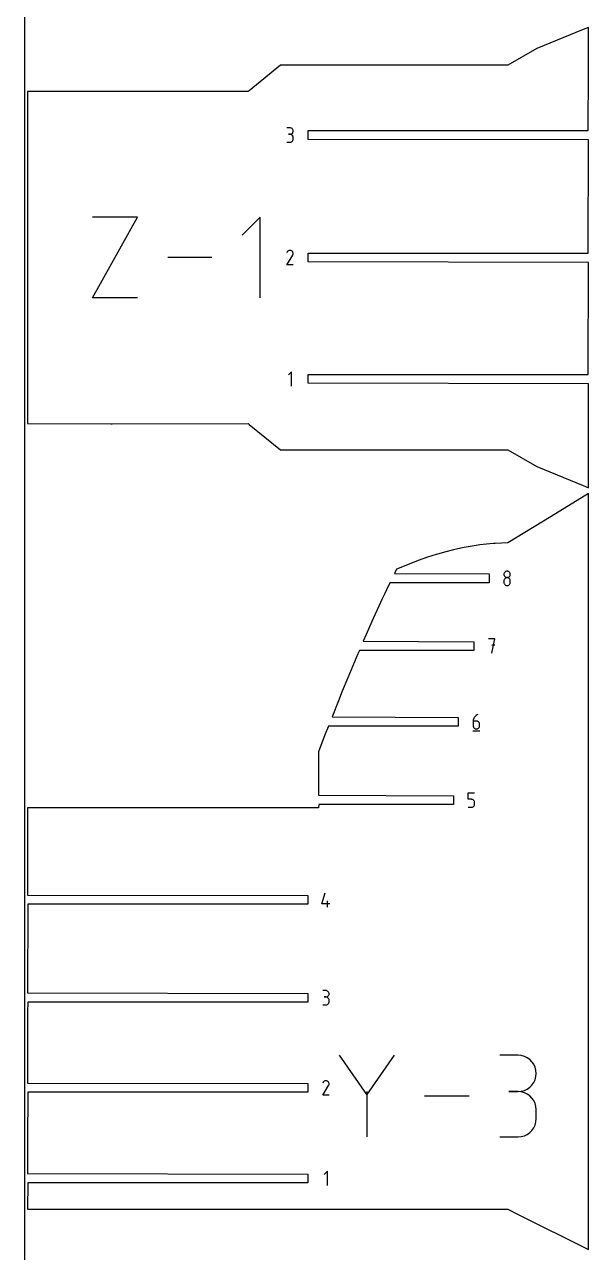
# Model space of a CAD drawing. Extents: x 0 to 3000, y 0 to 3000.
# Drawn here: x 0 to 314, y 876 to 1560 of the extents above; entities that cross this region are included whole.
import ezdxf

# ---------------------------------------------------------------- set-up
doc = ezdxf.new("R2010")
doc.units = 0

msp = doc.modelspace()

# ---------------------------------------------------------------- linework, layer by layer
at = {"layer": 'annotation', "color": 1}
for p, q in [((147.774607, 1502.459578), (145.998112, 1502.459578)), ((147.774607, 1498.906586), (146.885105, 1498.906586)), ((146.885105, 1498.906586), (147.774607, 1498.906586)), ((148.094114, 1502.430899), (147.774607, 1502.459578)), ((147.774607, 1498.906586), (148.094114, 1498.935271)), ((148.094114, 1498.877908), (147.774607, 1498.906586)), ((147.774607, 1498.906586), (147.774607, 1498.906586)), ((148.394759, 1502.348253), (148.094114, 1502.430899)), ((148.094114, 1498.935271), (148.394759, 1499.017966)), ((148.394759, 1498.795261), (148.094114, 1498.877908)), ((148.671542, 1502.216721), (148.394759, 1502.348253)), ((148.394759, 1499.017966), (148.671542, 1499.149629)), ((148.671542, 1498.663729), (148.394759, 1498.795261)), ((148.919462, 1502.041387), (148.671542, 1502.216721)), ((148.671542, 1499.149629), (148.919462, 1499.325217)), ((148.919462, 1498.488396), (148.671542, 1498.663729)), ((149.133518, 1501.827334), (148.919462, 1502.041387)), ((148.919462, 1499.325217), (149.133518, 1499.53969)), ((149.133518, 1498.274343), (148.919462, 1498.488396)), ((149.308711, 1501.579645), (149.133518, 1501.827334)), ((149.133518, 1499.53969), (149.308711, 1499.788005)), ((149.308711, 1498.026653), (149.133518, 1498.274343)), ((149.44004, 1501.303402), (149.308711, 1501.579645)), ((149.308711, 1499.788005), (149.44004, 1500.065122)), ((149.44004, 1497.750411), (149.308711, 1498.026653)), ((149.522504, 1501.00369), (149.44004, 1501.303402)), ((149.44004, 1500.065122), (149.522504, 1500.365997)), ((149.522504, 1497.450699), (149.44004, 1497.750411)), ((149.551103, 1500.68559), (149.522504, 1501.00369)), ((149.522504, 1500.365997), (149.551103, 1500.68559)), ((149.551103, 1497.132599), (149.522504, 1497.450699)), ((149.551103, 1500.68559), (149.551103, 1500.68559)), ((149.551103, 1496.243097), (149.551103, 1497.132599)), ((149.551103, 1497.132599), (149.551103, 1497.132599)), ((145.998112, 1494.46911), (147.774607, 1494.46911)), ((147.774607, 1494.46911), (148.094114, 1494.497772)), ((147.774607, 1494.46911), (147.774607, 1494.46911)), ((148.094114, 1494.497772), (148.394759, 1494.580377)), ((148.394759, 1494.580377), (148.671542, 1494.711855)), ((148.671542, 1494.711855), (148.919462, 1494.887135)), ((148.919462, 1494.887135), (149.133518, 1495.101147)), ((149.133518, 1495.101147), (149.308711, 1495.348819)), ((149.308711, 1495.348819), (149.44004, 1495.625082)), ((149.44004, 1495.625082), (149.522504, 1495.924865)), ((149.522504, 1495.924865), (149.551103, 1496.243097)), ((37.890536, 1407.78019), (62.869341, 1452.766865)), ((62.869341, 1452.766865), (37.890536, 1452.766865)), ((131.209815, 1452.766865), (121.208701, 1442.76293)), ((131.209815, 1407.78019), (131.209815, 1452.766865)), ((104.341519, 1430.273527), (79.743575, 1430.273527)), ((145.998112, 1426.273462), (149.281192, 1431.5588)), ((146.236416, 1433.38396), (146.003129, 1432.93645)), ((146.421548, 1433.646481), (146.236416, 1433.38396)), ((146.643666, 1433.865624), (146.421548, 1433.646481)), ((146.896013, 1434.039636), (146.643666, 1433.865624)), ((147.171834, 1434.166761), (146.896013, 1434.039636)), ((147.464374, 1434.245245), (147.171834, 1434.166761)), ((147.766878, 1434.273332), (147.464374, 1434.245245)), ((148.07259, 1434.249268), (147.766878, 1434.273332)), ((148.374755, 1434.171298), (148.07259, 1434.249268)), ((148.666618, 1434.037667), (148.374755, 1434.171298)), ((148.927658, 1433.852303), (148.666618, 1434.037667)), ((148.666618, 1434.037667), (148.666618, 1434.037667)), ((149.145916, 1433.629868), (148.927658, 1433.852303)), ((149.319451, 1433.377178), (149.145916, 1433.629868)), ((149.281192, 1431.5588), (149.285117, 1431.563657)), ((149.281192, 1431.5588), (149.281192, 1431.5588)), ((149.285117, 1431.563657), (149.288881, 1431.568555)), ((149.288881, 1431.568555), (149.292508, 1431.573535)), ((149.292508, 1431.573535), (149.296024, 1431.57864)), ((149.296024, 1431.57864), (149.299453, 1431.583909)), ((149.299453, 1431.583909), (149.302821, 1431.589385)), ((149.302821, 1431.589385), (149.306151, 1431.595109)), ((149.306151, 1431.595109), (149.309469, 1431.601122)), ((149.309469, 1431.601122), (149.312799, 1431.607465)), ((149.312799, 1431.607465), (149.448356, 1431.898518)), ((149.312799, 1431.607465), (149.312799, 1431.607465)), ((149.446322, 1433.101051), (149.319451, 1433.377178)), ((149.524589, 1432.808305), (149.446322, 1433.101051)), ((149.448356, 1431.898518), (149.527547, 1432.200221)), ((149.552311, 1432.505756), (149.524589, 1432.808305)), ((149.527547, 1432.200221), (149.552311, 1432.505756)), ((149.551103, 1426.273462), (145.998112, 1426.273462)), ((62.869341, 1407.78019), (37.890536, 1407.78019)), ((148.66411, 1366.746769), (146.885607, 1364.967764)), ((148.66411, 1358.746769), (148.66411, 1366.746769)), ((266.930125, 1254.215691), (266.90146, 1253.897591)), ((266.90146, 1253.897591), (266.90146, 1253.897591)), ((266.90146, 1253.897591), (266.930141, 1253.577998)), ((267.012754, 1254.515403), (266.930125, 1254.215691)), ((267.012754, 1250.960287), (266.930125, 1250.659528)), ((266.930141, 1253.577998), (267.012812, 1253.277122)), ((267.144298, 1254.791645), (267.012754, 1254.515403)), ((267.144298, 1251.237316), (267.012754, 1250.960287)), ((267.012812, 1253.277122), (267.144409, 1253.000006)), ((267.319705, 1255.039335), (267.144298, 1254.791645)), ((267.319705, 1251.485569), (267.144298, 1251.237316)), ((267.144409, 1253.000006), (267.31987, 1252.751691)), ((267.533927, 1255.253388), (267.319705, 1255.039335)), ((267.533927, 1251.7), (267.319705, 1251.485569)), ((267.31987, 1252.751691), (267.534133, 1252.537218)), ((267.781913, 1255.428721), (267.533927, 1255.253388)), ((267.781913, 1251.875563), (267.533927, 1251.7)), ((267.534133, 1252.537218), (267.782136, 1252.361629)), ((268.058613, 1255.560253), (267.781913, 1255.428721)), ((268.058613, 1252.007212), (267.781913, 1251.875563)), ((267.782136, 1252.361629), (268.058815, 1252.229967)), ((268.358977, 1255.6429), (268.058613, 1255.560253)), ((268.358977, 1252.089902), (268.058613, 1252.007212)), ((268.058815, 1252.229967), (268.359109, 1252.147272)), ((268.677955, 1255.671578), (268.358977, 1255.6429)), ((268.677955, 1252.118587), (268.358977, 1252.089902)), ((268.359109, 1252.147272), (268.677955, 1252.118587)), ((268.996934, 1255.6429), (268.677955, 1255.671578)), ((268.677955, 1255.671578), (268.677955, 1255.671578)), ((268.677955, 1252.118587), (268.996802, 1252.147272)), ((268.996934, 1252.089919), (268.677955, 1252.118587)), ((268.677955, 1252.118587), (268.677955, 1252.118587)), ((268.677955, 1252.118587), (268.677955, 1252.118587)), ((268.996802, 1252.147272), (269.297096, 1252.229967)), ((269.297298, 1255.560253), (268.996934, 1255.6429)), ((269.297298, 1252.00727), (268.996934, 1252.089919)), ((269.297096, 1252.229967), (269.573775, 1252.361629)), ((269.573998, 1255.428721), (269.297298, 1255.560253)), ((269.573998, 1251.875674), (269.297298, 1252.00727)), ((269.573775, 1252.361629), (269.821777, 1252.537218)), ((269.821984, 1255.253388), (269.573998, 1255.428721)), ((269.821984, 1251.700165), (269.573998, 1251.875674)), ((269.821777, 1252.537218), (270.03604, 1252.751691)), ((270.036205, 1255.039335), (269.821984, 1255.253388)), ((270.036205, 1251.485775), (269.821984, 1251.700165)), ((270.03604, 1252.751691), (270.211501, 1253.000006)), ((270.211613, 1254.791645), (270.036205, 1255.039335)), ((270.211613, 1251.237539), (270.036205, 1251.485775)), ((270.211501, 1253.000006), (270.343098, 1253.277122)), ((270.343156, 1254.515403), (270.211613, 1254.791645)), ((270.343156, 1250.96049), (270.211613, 1251.237539)), ((270.343098, 1253.277122), (270.425769, 1253.577998)), ((270.425786, 1254.215691), (270.343156, 1254.515403)), ((270.425786, 1250.65966), (270.343156, 1250.96049)), ((270.425769, 1253.577998), (270.454451, 1253.897591)), ((270.454451, 1253.897591), (270.425786, 1254.215691)), ((270.454451, 1253.897591), (270.454451, 1253.897591)), ((266.930125, 1250.659528), (266.90146, 1250.340084)), ((266.90146, 1250.340084), (266.90146, 1249.455098)), ((266.90146, 1249.455098), (266.90146, 1249.455098)), ((266.90146, 1249.455098), (266.930141, 1249.135677)), ((266.930141, 1249.135677), (267.012812, 1248.835262)), ((267.012812, 1248.835262), (267.144409, 1248.558813)), ((267.144409, 1248.558813), (267.31987, 1248.311289)), ((267.31987, 1248.311289), (267.534133, 1248.097649)), ((267.534133, 1248.097649), (267.782136, 1247.922852)), ((267.782136, 1247.922852), (268.058815, 1247.791857)), ((268.058815, 1247.791857), (268.359109, 1247.709624)), ((268.359109, 1247.709624), (268.677955, 1247.68111)), ((268.677955, 1247.68111), (268.996802, 1247.709624)), ((268.677955, 1247.68111), (268.677955, 1247.68111)), ((268.996802, 1247.709624), (269.297096, 1247.791857)), ((269.297096, 1247.791857), (269.573775, 1247.922852)), ((269.573775, 1247.922852), (269.821777, 1248.097649)), ((269.821777, 1248.097649), (270.03604, 1248.311289)), ((270.03604, 1248.311289), (270.211501, 1248.558813)), ((270.211501, 1248.558813), (270.343098, 1248.835262)), ((270.343098, 1248.835262), (270.425769, 1249.135677)), ((270.425769, 1249.135677), (270.454451, 1249.455098)), ((270.454451, 1250.340084), (270.425786, 1250.65966)), ((270.454451, 1249.455098), (270.454451, 1250.340084)), ((270.454451, 1250.340084), (270.454451, 1250.340084)), ((261.917502, 1217.997154), (258.359995, 1217.997154)), ((260.138999, 1209.997154), (261.917502, 1217.997154)), ((261.917502, 1214.43463), (260.138999, 1214.43463)), ((252.458054, 1175.833498), (251.949132, 1175.642683)), ((252.458054, 1175.833498), (252.458054, 1175.833498)), ((249.828884, 1172.811711), (249.789547, 1172.270975)), ((249.789547, 1172.270975), (249.789547, 1169.612001)), ((251.566043, 1172.270975), (249.789547, 1172.270975)), ((249.789547, 1169.612001), (249.789547, 1169.612001)), ((249.789547, 1169.612001), (249.818229, 1169.292425)), ((249.818229, 1169.292425), (249.9009, 1168.991595)), ((249.943697, 1173.331253), (249.828884, 1172.811711)), ((249.9009, 1168.991595), (250.032497, 1168.714546)), ((250.129194, 1173.823158), (249.943697, 1173.331253)), ((250.380579, 1174.280985), (250.129194, 1173.823158)), ((250.69306, 1174.698292), (250.380579, 1174.280985)), ((251.061841, 1175.068639), (250.69306, 1174.698292)), ((251.48213, 1175.385583), (251.061841, 1175.068639)), ((251.949132, 1175.642683), (251.48213, 1175.385583)), ((251.88555, 1172.242461), (251.566043, 1172.270975)), ((252.186195, 1172.160228), (251.88555, 1172.242461)), ((252.462978, 1172.029233), (252.186195, 1172.160228)), ((252.710897, 1171.854436), (252.462978, 1172.029233)), ((252.924954, 1171.640796), (252.710897, 1171.854436)), ((253.100147, 1171.393272), (252.924954, 1171.640796)), ((253.231475, 1171.116823), (253.100147, 1171.393272)), ((253.100147, 1168.714546), (253.231475, 1168.991595)), ((253.313939, 1170.816408), (253.231475, 1171.116823)), ((253.231475, 1168.991595), (253.313939, 1169.292425)), ((253.342539, 1170.496987), (253.313939, 1170.816408)), ((253.313939, 1169.292425), (253.342539, 1169.612001)), ((253.342539, 1169.612001), (253.342539, 1170.496987)), ((253.342539, 1170.496987), (253.342539, 1170.496987)), ((249.567046, 1166.833498), (253.567046, 1166.833498)), ((250.032497, 1168.714546), (250.207958, 1168.466309)), ((250.207958, 1168.466309), (250.422221, 1168.25192)), ((250.422221, 1168.25192), (250.670223, 1168.076411)), ((250.670223, 1168.076411), (250.946903, 1167.944815)), ((250.946903, 1167.944815), (251.247197, 1167.862166)), ((251.247197, 1167.862166), (251.566043, 1167.833498)), ((251.566043, 1167.833498), (251.88555, 1167.862166)), ((251.566043, 1167.833498), (251.566043, 1167.833498)), ((251.88555, 1167.862166), (252.186195, 1167.944815)), ((252.186195, 1167.944815), (252.462978, 1168.076411)), ((252.462978, 1168.076411), (252.710897, 1168.25192)), ((252.710897, 1168.25192), (252.924954, 1168.466309)), ((252.924954, 1168.466309), (253.100147, 1168.714546)), ((247.032792, 1128.692756), (247.032792, 1132.25528)), ((247.032792, 1132.25528), (250.585783, 1132.25528)), ((248.809288, 1128.692756), (247.032792, 1128.692756)), ((249.128266, 1128.664243), (248.809288, 1128.692756)), ((249.42863, 1128.582009), (249.128266, 1128.664243)), ((249.70533, 1128.451015), (249.42863, 1128.582009)), ((249.953316, 1128.276218), (249.70533, 1128.451015)), ((250.167538, 1128.062577), (249.953316, 1128.276218)), ((250.342945, 1127.815053), (250.167538, 1128.062577)), ((250.474489, 1127.538605), (250.342945, 1127.815053)), ((247.032792, 1124.25528), (248.809288, 1124.25528)), ((248.809288, 1124.25528), (249.128134, 1124.283948)), ((248.809288, 1124.25528), (248.809288, 1124.25528)), ((249.128134, 1124.283948), (249.428428, 1124.366597)), ((249.428428, 1124.366597), (249.705107, 1124.498192)), ((249.705107, 1124.498192), (249.95311, 1124.673702)), ((249.95311, 1124.673702), (250.167373, 1124.888091)), ((250.167373, 1124.888091), (250.342834, 1125.136328)), ((250.342834, 1125.136328), (250.474431, 1125.413377)), ((250.474431, 1125.413377), (250.557102, 1125.714207)), ((250.557118, 1127.23819), (250.474489, 1127.538605)), ((250.557102, 1125.714207), (250.585783, 1126.033782)), ((250.585783, 1126.918769), (250.557118, 1127.23819)), ((250.585783, 1126.033782), (250.585783, 1126.918769)), ((250.585783, 1126.918769), (250.585783, 1126.918769)), ((165.553611, 1070.480199), (167.327599, 1076.701697)), ((169.995603, 1070.480199), (165.553611, 1070.480199)), ((168.664109, 1068.701697), (168.664109, 1072.254688)), ((167.774607, 1022.2208), (165.998112, 1022.2208)), ((167.774607, 1018.667808), (166.885105, 1018.667808)), ((166.885105, 1018.667808), (167.774607, 1018.667808)), ((168.094114, 1022.192121), (167.774607, 1022.2208)), ((167.774607, 1018.667808), (168.094114, 1018.696494)), ((168.094114, 1018.63913), (167.774607, 1018.667808)), ((167.774607, 1018.667808), (167.774607, 1018.667808)), ((168.394759, 1022.109475), (168.094114, 1022.192121)), ((168.094114, 1018.696494), (168.394759, 1018.779188)), ((168.394759, 1018.556483), (168.094114, 1018.63913)), ((168.671542, 1021.977943), (168.394759, 1022.109475)), ((168.394759, 1018.779188), (168.671542, 1018.910851)), ((168.671542, 1018.424952), (168.394759, 1018.556483)), ((168.919462, 1021.802609), (168.671542, 1021.977943)), ((168.671542, 1018.910851), (168.919462, 1019.086439)), ((169.133518, 1021.588556), (168.919462, 1021.802609)), ((168.919462, 1019.086439), (169.133518, 1019.300912)), ((169.308711, 1021.340867), (169.133518, 1021.588556)), ((169.133518, 1019.300912), (169.308711, 1019.549228)), ((169.44004, 1021.064625), (169.308711, 1021.340867)), ((169.308711, 1019.549228), (169.44004, 1019.826344)), ((169.522504, 1020.764912), (169.44004, 1021.064625)), ((169.44004, 1019.826344), (169.522504, 1020.12722)), ((169.551103, 1020.446813), (169.522504, 1020.764912)), ((169.522504, 1020.12722), (169.551103, 1020.446813)), ((169.551103, 1020.446813), (169.551103, 1020.446813)), ((165.998112, 1014.230332), (167.774607, 1014.230332)), ((167.774607, 1014.230332), (168.094114, 1014.258994)), ((167.774607, 1014.230332), (167.774607, 1014.230332)), ((168.094114, 1014.258994), (168.394759, 1014.341599)), ((168.394759, 1014.341599), (168.671542, 1014.473077)), ((168.919462, 1018.249618), (168.671542, 1018.424952)), ((168.671542, 1014.473077), (168.919462, 1014.648357)), ((169.133518, 1018.035565), (168.919462, 1018.249618)), ((168.919462, 1014.648357), (169.133518, 1014.862369)), ((169.308711, 1017.787876), (169.133518, 1018.035565)), ((169.133518, 1014.862369), (169.308711, 1015.110042)), ((169.44004, 1017.511633), (169.308711, 1017.787876)), ((169.308711, 1015.110042), (169.44004, 1015.386305)), ((169.522504, 1017.211921), (169.44004, 1017.511633)), ((169.44004, 1015.386305), (169.522504, 1015.686087)), ((169.551103, 1016.893821), (169.522504, 1017.211921)), ((169.522504, 1015.686087), (169.551103, 1016.004319)), ((169.551103, 1016.004319), (169.551103, 1016.893821)), ((169.551103, 1016.893821), (169.551103, 1016.893821)), ((190.549757, 964.338908), (175.384112, 986.2705)), ((205.712551, 986.2705), (190.549757, 964.338908)), ((274.769126, 986.216327), (264.672952, 986.216327)), ((276.584947, 986.053342), (274.769126, 986.216327)), ((278.293571, 985.583645), (276.584947, 986.053342)), ((279.866581, 984.836125), (278.293571, 985.583645)), ((281.275557, 983.839668), (279.866581, 984.836125)), ((282.492082, 982.623163), (281.275557, 983.839668)), ((283.487737, 981.215496), (282.492082, 982.623163)), ((284.234104, 979.645557), (283.487737, 981.215496)), ((284.702764, 977.942232), (284.234104, 979.645557)), ((284.8653, 976.134409), (284.702764, 977.942232)), ((166.236416, 971.161003), (166.003129, 970.713493)), ((166.421548, 971.423524), (166.236416, 971.161003)), ((166.643666, 971.642668), (166.421548, 971.423524)), ((166.896012, 971.816679), (166.643666, 971.642668)), ((167.171834, 971.943805), (166.896012, 971.816679)), ((167.464374, 972.022288), (167.171834, 971.943805)), ((167.766877, 972.050375), (167.464374, 972.022288)), ((168.07259, 972.026311), (167.766877, 972.050375)), ((168.374755, 971.948341), (168.07259, 972.026311)), ((168.666618, 971.81471), (168.374755, 971.948341)), ((168.927658, 971.629346), (168.666618, 971.81471)), ((168.666618, 971.81471), (168.666618, 971.81471)), ((169.145916, 971.406911), (168.927658, 971.629346)), ((169.319451, 971.154221), (169.145916, 971.406911)), ((169.446322, 970.878095), (169.319451, 971.154221)), ((169.524589, 970.585348), (169.446322, 970.878095)), ((282.492082, 969.622032), (283.487737, 971.033258)), ((283.487737, 971.033258), (284.234104, 972.608164)), ((284.234104, 972.608164), (284.702764, 974.318099)), ((284.702764, 974.318099), (284.8653, 976.134409)), ((284.8653, 976.134409), (284.8653, 976.134409)), ((165.998112, 964.050506), (169.281192, 969.335844)), ((169.551103, 964.050506), (165.998112, 964.050506)), ((169.281192, 969.335844), (169.285117, 969.3407)), ((169.281192, 969.335844), (169.281192, 969.335844)), ((169.285117, 969.3407), (169.288881, 969.345598)), ((169.288881, 969.345598), (169.292508, 969.350578)), ((169.292508, 969.350578), (169.296024, 969.355683)), ((169.296024, 969.355683), (169.299453, 969.360952)), ((169.299453, 969.360952), (169.302821, 969.366428)), ((169.302821, 969.366428), (169.306151, 969.372152)), ((169.306151, 969.372152), (169.309469, 969.378165)), ((169.309469, 969.378165), (169.312799, 969.384508)), ((169.312799, 969.384508), (169.448356, 969.675561)), ((169.312799, 969.384508), (169.312799, 969.384508)), ((169.448356, 969.675561), (169.527547, 969.977264)), ((169.552311, 970.282799), (169.524589, 970.585348)), ((169.527547, 969.977264), (169.552311, 970.282799)), ((190.549757, 966.103813), (190.549757, 940.802077)), ((274.769126, 966.023979), (269.713911, 966.023979)), ((269.713911, 966.023979), (274.769126, 966.023979)), ((274.769126, 966.023979), (276.584947, 966.187003)), ((276.584947, 965.860994), (274.769126, 966.023979)), ((274.769126, 966.023979), (274.769126, 966.023979)), ((276.584947, 966.187003), (278.293571, 966.656974)), ((278.293571, 965.391298), (276.584947, 965.860994)), ((278.293571, 966.656974), (279.866581, 967.405237)), ((279.866581, 964.643777), (278.293571, 965.391298)), ((279.866581, 967.405237), (281.275557, 968.403141)), ((281.275557, 963.64732), (279.866581, 964.643777)), ((281.275557, 968.403141), (282.492082, 969.622032)), ((247.627639, 963.536289), (222.767843, 963.536289)), ((282.492082, 962.430815), (281.275557, 963.64732)), ((283.487737, 961.023149), (282.492082, 962.430815)), ((284.234104, 959.453209), (283.487737, 961.023149)), ((284.702764, 957.749884), (284.234104, 959.453209)), ((284.8653, 955.942061), (284.702764, 957.749884)), ((284.702764, 949.078273), (284.8653, 950.886846)), ((284.8653, 950.886846), (284.8653, 955.942061)), ((284.8653, 955.942061), (284.8653, 955.942061)), ((281.275557, 943.180649), (282.492082, 944.39692)), ((282.492082, 944.39692), (283.487737, 945.804492)), ((283.487737, 945.804492), (284.234104, 947.374549)), ((284.234104, 947.374549), (284.702764, 949.078273)), ((264.672952, 940.804929), (274.769126, 940.804929)), ((274.769126, 940.804929), (276.584947, 940.96782)), ((274.769126, 940.804929), (274.769126, 940.804929)), ((276.584947, 940.96782), (278.293571, 941.437282)), ((278.293571, 941.437282), (279.866581, 942.184497)), ((279.866581, 942.184497), (281.275557, 943.180649)), ((168.664109, 921.659402), (166.885607, 919.880398)), ((168.664109, 913.659402), (168.664109, 921.659402))]:
    msp.add_line(p, q, dxfattribs=at)
at = {"layer": 'boundary', "color": 5}
for p, q in [((310.949638, 1557.160606), (285.142704, 1546.631342)), ((313.963722, 1558.390357), (310.949638, 1557.160606)), ((313.963721, 1534.815628), (313.963722, 1558.390357)), ((285.142704, 1546.631342), (269.104941, 1537.377544)), ((142.421697, 1537.377544), (124.97462, 1523.140796)), ((165.725926, 1537.377544), (142.421697, 1537.377544)), ((269.104941, 1537.377544), (165.725926, 1537.377544)), ((313.768721, 1500.918859), (313.963721, 1534.815628)), ((1.587501, 1521.706305), (1.5875, 1519.153074)), ((1.5875, 1519.153074), (1.5875, 1497.687527)), ((48.062926, 1522.789355), (1.587501, 1522.715798)), ((1.587501, 1522.715798), (1.587501, 1521.706305)), ((48.759454, 1522.789269), (48.062926, 1522.789355)), ((124.468067, 1522.727449), (48.759454, 1522.789269)), ((124.97462, 1523.140796), (124.468067, 1522.727449)), ((1.5875, 1497.687527), (1.587501, 1398.796975)), ((157.825611, 1496.018859), (157.825611, 1500.918859)), ((157.825611, 1500.918859), (313.768721, 1500.918859)), ((313.963721, 1495.768859), (157.825611, 1496.018859)), ((313.768721, 1432.723527), (313.963721, 1495.768859)), ((157.825611, 1427.823528), (157.825611, 1432.723528)), ((157.825611, 1432.723528), (313.768721, 1432.723527)), ((313.963721, 1427.573527), (157.825611, 1427.823528)), ((313.768721, 1365.196769), (313.963721, 1427.573527)), ((1.587501, 1398.796975), (1.587501, 1362.849801)), ((1.587501, 1362.849801), (1.587501, 1341.394061)), ((157.825611, 1365.196768), (313.768721, 1365.196769)), ((157.825611, 1360.296768), (157.825611, 1365.196768)), ((313.963721, 1360.046769), (157.825611, 1360.296768)), ((313.963721, 1325.731427), (313.963721, 1360.046769)), ((1.587501, 1341.394061), (1.587501, 1338.84075)), ((1.587501, 1338.84075), (1.5875, 1337.831336)), ((1.5875, 1337.831336), (48.062925, 1337.7577)), ((48.062925, 1337.7577), (48.759454, 1337.757786)), ((48.759454, 1337.757786), (124.468067, 1337.81977)), ((124.468067, 1337.81977), (124.974619, 1337.406368)), ((124.974619, 1337.406368), (142.421697, 1323.16961)), ((142.421697, 1323.16961), (165.725925, 1323.169609)), ((165.725925, 1323.169609), (269.104941, 1323.16961)), ((269.104941, 1323.16961), (285.142704, 1313.915776)), ((313.963722, 1302.156698), (313.963721, 1325.731427)), ((285.142704, 1313.915776), (310.949638, 1303.386456)), ((313.963722, 1298.981699), (293.134318, 1286.183003)), ((310.949638, 1303.386456), (313.963722, 1302.156698)), ((313.963721, 1268.563717), (313.963722, 1298.981699)), ((293.134318, 1286.183003), (269.104941, 1271.418125)), ((269.104941, 1271.418125), (262.000137, 1271.1688)), ((229.224841, 1264.964591), (224.434472, 1263.425668)), ((229.940862, 1265.183105), (229.224841, 1264.964591)), ((234.488056, 1266.499746), (229.940862, 1265.183105)), ((238.754126, 1267.596687), (234.488056, 1266.499746)), ((239.659388, 1267.814379), (238.754126, 1267.596687)), ((243.753478, 1268.73203), (239.659388, 1267.814379)), ((244.740594, 1268.90357), (243.753478, 1268.73203)), ((252.481288, 1270.248621), (244.740594, 1268.90357)), ((253.56013, 1270.36181), (252.481288, 1270.248621)), ((260.873826, 1271.129275), (253.56013, 1270.36181)), ((262.000137, 1271.1688), (260.873826, 1271.129275)), ((313.963721, 1219.608204), (313.963721, 1268.563717)), ((213.263445, 1259.318569), (207.124466, 1256.792888)), ((219.232657, 1261.593782), (213.263445, 1259.318569)), ((224.434472, 1263.425668), (219.232657, 1261.593782)), ((207.124466, 1256.792888), (205.904679, 1254.381361)), ((205.904679, 1254.381361), (258.628959, 1254.131361)), ((258.628959, 1254.131361), (258.628958, 1249.231361)), ((201.481736, 1245.308144), (200.518638, 1243.332461)), ((203.467328, 1249.231362), (201.481736, 1245.308144)), ((258.628958, 1249.231361), (203.467328, 1249.231362)), ((199.136515, 1240.322298), (193.359115, 1227.739896)), ((200.518638, 1243.332461), (199.136515, 1240.322298)), ((193.359115, 1227.739896), (190.171423, 1220.410916)), ((190.171423, 1220.410916), (188.556187, 1216.697154)), ((188.556187, 1216.697154), (250.090002, 1216.447154)), ((313.963721, 1158.41386), (313.963721, 1219.608204)), ((186.402551, 1211.547154), (185.532223, 1209.744436)), ((250.090002, 1211.547154), (186.402551, 1211.547154)), ((250.090002, 1216.447154), (250.090002, 1211.547154)), ((185.532223, 1209.744436), (179.980267, 1196.337156)), ((179.980267, 1196.337156), (176.896745, 1188.890867)), ((174.771645, 1183.525462), (171.210156, 1174.533499)), ((176.896745, 1188.890867), (174.771645, 1183.525462)), ((169.266353, 1169.383498), (167.271399, 1164.589018)), ((241.517046, 1169.383498), (169.266353, 1169.383498)), ((171.210156, 1174.533499), (241.517046, 1174.283499)), ((241.517046, 1174.283499), (241.517046, 1169.383498)), ((167.271399, 1164.589018), (163.669844, 1155.121922)), ((313.963722, 1084.980671), (313.963721, 1158.41386)), ((163.669844, 1155.121922), (163.655911, 1132.361737)), ((163.655911, 1132.361737), (163.656718, 1130.95528)), ((163.656718, 1130.95528), (238.760291, 1130.70528)), ((238.760291, 1130.70528), (238.760291, 1125.80528)), ((1.587501, 1123.889689), (1.5875, 1107.149756)), ((17.085541, 1123.889688), (1.587501, 1123.889689)), ((18.259212, 1123.889688), (17.085541, 1123.889688)), ((19.661391, 1123.889689), (18.259212, 1123.889688)), ((21.346728, 1123.889688), (19.661391, 1123.889689)), ((23.388389, 1123.889688), (21.346728, 1123.889688)), ((25.886468, 1123.889689), (23.388389, 1123.889688)), ((28.981644, 1123.889689), (25.886468, 1123.889689)), ((32.8774, 1123.889689), (28.981644, 1123.889689)), ((37.879843, 1123.889688), (32.8774, 1123.889689)), ((44.470915, 1123.889688), (37.879843, 1123.889688)), ((53.454327, 1123.889688), (44.470915, 1123.889688)), ((66.278862, 1123.889688), (53.454327, 1123.889688)), ((85.844727, 1123.889687), (66.278862, 1123.889688)), ((118.91977, 1123.889688), (85.844727, 1123.889687)), ((163.660768, 1123.889688), (118.91977, 1123.889688)), ((163.854813, 1125.80528), (163.660768, 1123.889688)), ((238.760291, 1125.80528), (163.854813, 1125.80528)), ((1.5875, 1107.149756), (1.5875, 1084.791008)), ((1.5875, 1084.791008), (1.5875, 1075.401697)), ((313.963721, 878.046278), (313.963722, 1084.980671)), ((1.5875, 1075.401697), (157.72561, 1075.151697)), ((157.72561, 1075.151697), (157.725611, 1070.251697)), ((1.7825, 1070.251697), (1.5875, 1020.930081)), ((157.725611, 1070.251697), (1.7825, 1070.251697)), ((1.5875, 1020.930081), (157.725611, 1020.680081)), ((157.725611, 1020.680081), (157.725611, 1015.780081)), ((1.782501, 1015.780081), (1.5875, 1010.137191)), ((157.725611, 1015.780081), (1.782501, 1015.780081)), ((1.5875, 1010.137191), (1.5875, 970.750571)), ((1.5875, 970.750571), (157.725611, 970.500571)), ((1.7825, 965.60057), (1.5875, 937.95247)), ((157.725611, 965.60057), (1.7825, 965.60057)), ((157.725611, 970.500571), (157.725611, 965.60057)), ((1.5875, 937.95247), (1.5875, 920.359402)), ((1.5875, 920.359402), (157.725611, 920.109402)), ((157.725611, 920.109402), (157.725611, 915.209402)), ((1.782501, 915.209402), (1.5875, 900.475663)), ((157.725611, 915.209402), (1.782501, 915.209402)), ((1.5875, 900.475663), (7.660095, 900.475662)), ((7.660095, 900.475662), (105.767989, 900.475662)), ((105.767989, 900.475662), (114.400439, 900.475662)), ((114.400439, 900.475662), (269.104941, 900.475662)), ((269.104941, 900.475662), (274.867098, 897.594585)), ((274.867098, 897.594585), (313.963721, 878.046278))]:
    msp.add_line(p, q, dxfattribs=at)
at = {"layer": 'frame', "color": 5}
msp.add_line((0, 3000), (0, 0), dxfattribs=at)

doc.saveas('drawing.dxf')
